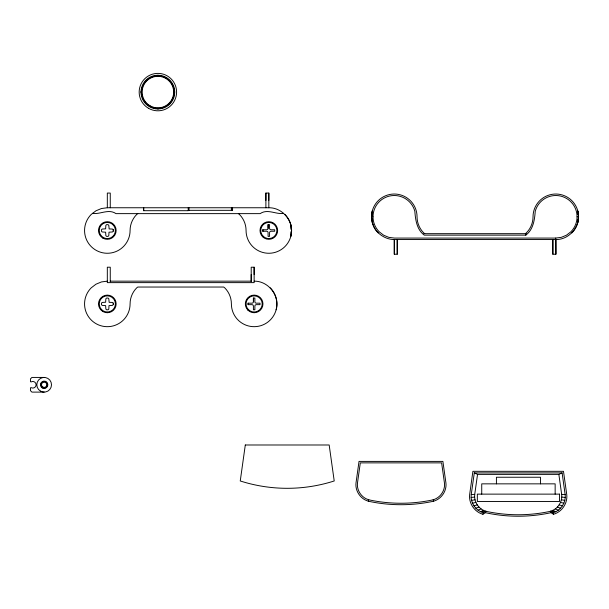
<?xml version="1.0" encoding="UTF-8"?>
<svg xmlns="http://www.w3.org/2000/svg" width="609" height="609" viewBox="0 0 609 609"><rect width="100%" height="100%" fill="white"/><g stroke="black" fill="none" stroke-linecap="round" stroke-linejoin="round"><path stroke-width="0.91" d="M253.413 301.721L253.413 298.045L254.874 298.045L254.874 301.721A1.469 1.469 0 0 0 256.343 303.183L260.02 303.183L260.02 304.652L256.343 304.652A1.469 1.469 0 0 0 254.874 306.121L254.882 309.791L253.413 309.791L253.413 306.121A1.469 1.469 0 0 0 251.943 304.652L247.977 304.652L247.977 303.183L251.943 303.183A1.469 1.469 0 0 0 253.413 301.721L253.413 298.045M254.143 274.552L254.143 267.214L251.205 267.214L251.205 281.16L110.259 281.16M265.889 200.414L265.889 193.068L268.828 193.068L268.828 207.753C283.238 207.486 294.794 222.544 290.805 236.399L290.805 231.869M268.089 228.306L268.089 224.637L269.559 224.637L269.559 228.306A1.469 1.469 0 0 0 271.028 229.776L274.697 229.776L274.697 231.245L271.028 231.245A1.469 1.469 0 0 0 269.559 232.714L269.559 236.383L268.089 236.383L268.089 232.714A1.469 1.469 0 0 0 266.62 231.245L262.662 231.245L262.662 229.776L266.62 229.776A1.469 1.469 0 0 0 268.089 228.306L268.089 224.637M268.828 200.414L268.828 193.068M283.505 213.34C276.197 214.733 267.617 208.438 260.142 213.63L116.007 213.63C108.531 208.438 99.952 214.733 92.644 213.333M290.805 229.151L290.805 224.622M577.774 214.528L577.774 210.897C581.762 224.751 570.207 239.817 555.796 239.55L394.289 239.55C383.053 239.558 371.368 229.913 372.312 218.151M372.312 215.434L372.312 210.897L371.536 216.789L372.312 222.681M394.289 254.227L394.289 239.55L394.289 254.227L397.228 254.227L397.228 239.55L397.228 254.227M552.858 254.227L552.858 239.55L552.858 254.227L555.796 254.227L555.697 238.081L394.388 238.081L388.786 237.343L383.655 235.219L379.247 231.831A21.277 21.277 0 0 1 383.655 198.367A21.277 21.277 0 0 1 414.843 211.285C415.467 219.864 416.815 229.639 424.245 235.143L525.833 235.143C533.271 229.639 534.611 219.864 535.242 211.285A21.277 21.277 0 0 1 566.431 198.367A21.277 21.277 0 0 1 570.839 231.831L566.431 235.219L561.3 237.343L555.697 238.081M562.107 472.911L558.856 474.381L561.658 494.379C562.67 501.755 557.631 509.337 550.437 511.263L550.886 512.664L553.497 514.255C561.962 511.963 567.893 503.042 566.72 494.356L563.485 471.32L472.904 471.32L469.676 494.356C468.504 503.042 474.434 511.963 482.891 514.255L485.51 512.664L485.952 511.263L483.371 512.74C475.606 510.654 470.163 502.471 471.252 494.5L474.289 472.911L562.107 472.911L565.137 494.5C566.225 502.471 560.782 510.654 553.018 512.74L550.437 511.263L549.501 511.507A152.547 152.547 0 0 1 486.896 511.507C479.253 509.961 473.657 502.105 474.731 494.379L477.54 474.381L474.289 472.911M140.999 92.096L141.143 89.888A16.885 16.885 0 0 1 155.683 75.356L160.091 75.356A16.885 16.885 0 0 1 174.623 89.888L174.623 94.296A16.885 16.885 0 0 1 160.091 108.836L155.683 108.836A16.885 16.885 0 0 1 141.143 94.296L140.999 92.096L141.585 92.096L141.73 89.965A16.298 16.298 0 0 1 155.759 75.935L160.015 75.935A16.298 16.298 0 0 1 174.045 89.965L174.045 94.22A16.298 16.298 0 0 1 160.015 108.25L155.759 108.25A16.298 16.298 0 0 1 141.73 94.22L141.585 92.096M276.128 309.814C280.117 295.959 268.561 280.894 254.143 281.16M368.278 501.154C360.444 499.037 354.948 490.77 356.037 482.731L359.028 461.401L442.895 461.401L445.895 482.731C447.052 491.174 440.916 499.753 432.565 501.435A154.016 154.016 0 0 1 369.358 501.435L368.278 501.154L368.719 499.745C361.533 497.819 356.493 490.237 357.498 482.861L360.307 462.87L441.624 462.87L444.425 482.861C445.506 490.588 439.904 498.444 432.268 499.997A152.547 152.547 0 0 1 369.663 499.997L368.719 499.745M482.891 514.255L483.371 512.74M113.198 231.245L112.459 231.976L109.011 232.196L108.79 235.645L108.059 236.383L106.59 236.383L105.852 235.645L105.639 232.196L102.183 231.976L101.452 231.245L101.452 229.776L102.183 229.045L105.639 228.824L105.852 225.368L106.59 224.637L108.059 224.637L108.79 225.368L109.163 228.938L112.459 229.045C114.264 229.441 113.038 233.049 113.198 229.776M113.198 304.652L112.459 305.391L109.011 305.611L108.79 309.06L108.059 309.791L106.59 309.791L105.852 309.06L105.639 305.611L102.183 305.391L101.452 304.652L101.452 303.183L102.183 302.452L105.639 302.231L105.852 298.783L106.59 298.045L108.059 298.045L108.79 298.783L109.163 302.346L112.459 302.452C114.264 302.848 113.038 306.456 113.198 303.183M137.779 213.622L136.743 214.421A22.754 22.754 0 0 0 130.082 230.507A22.754 22.754 0 0 1 98.612 251.532A22.754 22.754 0 0 1 91.228 214.421L95.948 210.805L101.437 208.529L107.321 207.753L268.828 207.753M483.401 510.312L480.615 511.712L485.952 511.263M478.095 510.197L481.064 508.911M475.842 508.218L478.978 507.076M473.954 505.851L477.228 504.884M550.886 512.664L549.798 512.945A154.016 154.016 0 0 1 486.591 512.945L485.51 512.664M472.5 503.194L475.888 502.425M471.549 500.354L475.005 499.791M107.321 281.16L101.437 281.937L95.948 284.213L91.228 287.829A22.754 22.754 0 0 0 98.612 324.947A22.754 22.754 0 0 0 130.082 303.921A22.754 22.754 0 0 1 136.743 287.829L137.779 287.037L223.686 287.037L224.721 287.829A22.754 22.754 0 0 1 231.39 303.921A22.754 22.754 0 0 0 262.852 324.947A22.754 22.754 0 0 0 270.236 287.829M471.13 497.439L474.617 497.096M471.252 494.5L474.731 494.379M141.052 91.358L141.638 91.358M174.136 91.358L174.722 91.358M174.182 92.096L174.768 92.096M141.052 92.827L141.638 92.827M174.136 92.827L174.722 92.827M188.219 210.326L232.562 210.326L232.562 207.753M371.536 216.789L373.012 216.789M577.066 216.789L578.55 216.789M423.841 233.673L526.245 233.673M44.168 377.428L31.919 377.428L30.45 378.897L30.45 381.698L31.135 381.912A3.304 3.304 0 0 1 36.091 384.774A3.304 3.304 0 0 1 31.135 387.628L30.45 387.842L30.45 390.643L31.919 392.112L44.168 392.112M477.54 474.381L558.856 474.381M561.658 494.379L565.137 494.5M550.437 511.263L555.773 511.712L552.995 510.312M561.78 497.096L565.266 497.439M561.384 499.791L564.84 500.354M560.508 502.425L563.888 503.194M559.161 504.884L562.442 505.851M557.41 507.076L560.546 508.218M555.324 508.911L558.301 510.197M424.747 233.673L423.712 232.882A22.754 22.754 0 0 1 417.051 216.789A22.754 22.754 0 0 0 385.581 195.763A22.754 22.754 0 0 0 378.197 232.882M238.37 213.622L239.406 214.421A22.754 22.754 0 0 1 246.066 230.507A22.754 22.754 0 0 0 277.537 251.532A22.754 22.754 0 0 0 284.921 214.421M525.833 235.143L525.339 233.673L526.366 232.882A22.754 22.754 0 0 0 533.035 216.789A22.754 22.754 0 0 1 564.505 195.763A22.754 22.754 0 0 1 571.881 232.882M553.018 512.74L553.497 514.255M433.205 499.745L433.654 501.154M577.774 219.057L577.774 222.681M555.149 494.127L555.149 483.851L481.734 483.851L481.734 494.127M540.465 483.851L540.465 477.243L496.419 477.243L496.419 483.851M265.889 193.068L265.889 207.753M262.951 229.776L262.951 231.245M254.143 267.214L254.143 282.629L107.321 282.629L107.321 267.214L110.259 267.214L110.259 281.731M251.205 274.552L251.205 281.731M248.274 303.183L248.274 304.652M232.12 207.753L232.12 210.326M231.39 207.753L231.39 210.326M188.957 207.753L188.957 210.326M188.219 207.753L188.219 210.691L143.587 210.691L143.587 207.753M158.622 75.257L158.622 75.843M158.622 108.341L158.622 108.927M157.883 75.212L157.883 75.798M157.883 108.394L157.883 108.981M157.152 75.257L157.152 75.843M157.152 108.341L157.152 108.927M143.732 207.753L143.732 210.691M110.259 207.753L110.259 193.068L107.321 193.068L107.321 207.753M245.298 444.989L240.251 480.965A154.016 154.016 0 0 0 334.219 480.965L329.172 444.989L245.298 444.989M559.549 494.127L477.334 494.127L477.334 501.473L559.549 501.473L559.549 494.127M555.796 254.227L555.796 239.55L555.796 254.227M42.843 387.058A2.642 2.642 0 0 0 46.809 384.774A2.642 2.642 0 0 0 42.843 382.482A2.642 2.642 0 0 0 42.843 387.058M40.491 391.13A7.338 7.338 0 0 0 51.506 384.774A7.338 7.338 0 0 0 40.491 378.41A7.338 7.338 0 0 0 40.491 391.13M42.325 387.948A3.669 3.669 0 0 0 47.837 384.774A3.669 3.669 0 0 0 42.325 381.592A3.669 3.669 0 0 0 42.325 387.948M42.546 387.568A3.228 3.228 0 0 0 47.395 384.774A3.228 3.228 0 0 0 42.546 381.972A3.228 3.228 0 0 0 42.546 387.568M248.434 309.631A8.077 8.077 0 0 0 261.946 306.007A8.077 8.077 0 0 0 252.057 296.119A8.077 8.077 0 0 0 248.434 309.631M247.916 310.148A8.808 8.808 0 0 0 262.654 306.198A8.808 8.808 0 0 0 251.867 295.411A8.808 8.808 0 0 0 247.916 310.148M101.612 309.631A8.077 8.077 0 0 0 115.124 306.007A8.077 8.077 0 0 0 105.235 296.119A8.077 8.077 0 0 0 101.612 309.631M102.921 311.549A8.808 8.808 0 0 0 116.136 303.921A8.808 8.808 0 0 0 102.921 296.294A8.808 8.808 0 0 0 102.921 311.549M148.527 108.303A18.719 18.719 0 0 0 176.602 92.096A18.719 18.719 0 0 0 148.527 75.881A18.719 18.719 0 0 0 148.527 108.303M149.997 105.76A15.781 15.781 0 0 0 173.672 92.096A15.781 15.781 0 0 0 149.997 78.424A15.781 15.781 0 0 0 149.997 105.76M102.921 238.142A8.808 8.808 0 0 0 116.136 230.507A8.808 8.808 0 0 0 102.921 222.879A8.808 8.808 0 0 0 102.921 238.142M262.593 236.741A8.808 8.808 0 0 0 277.339 232.79A8.808 8.808 0 0 0 266.544 222.003A8.808 8.808 0 0 0 262.593 236.741M263.118 236.223A8.077 8.077 0 0 0 276.623 232.6A8.077 8.077 0 0 0 266.734 222.711A8.077 8.077 0 0 0 263.118 236.223M101.612 236.223A8.077 8.077 0 0 0 115.124 232.6A8.077 8.077 0 0 0 105.235 222.711A8.077 8.077 0 0 0 101.612 236.223"/></g></svg>
